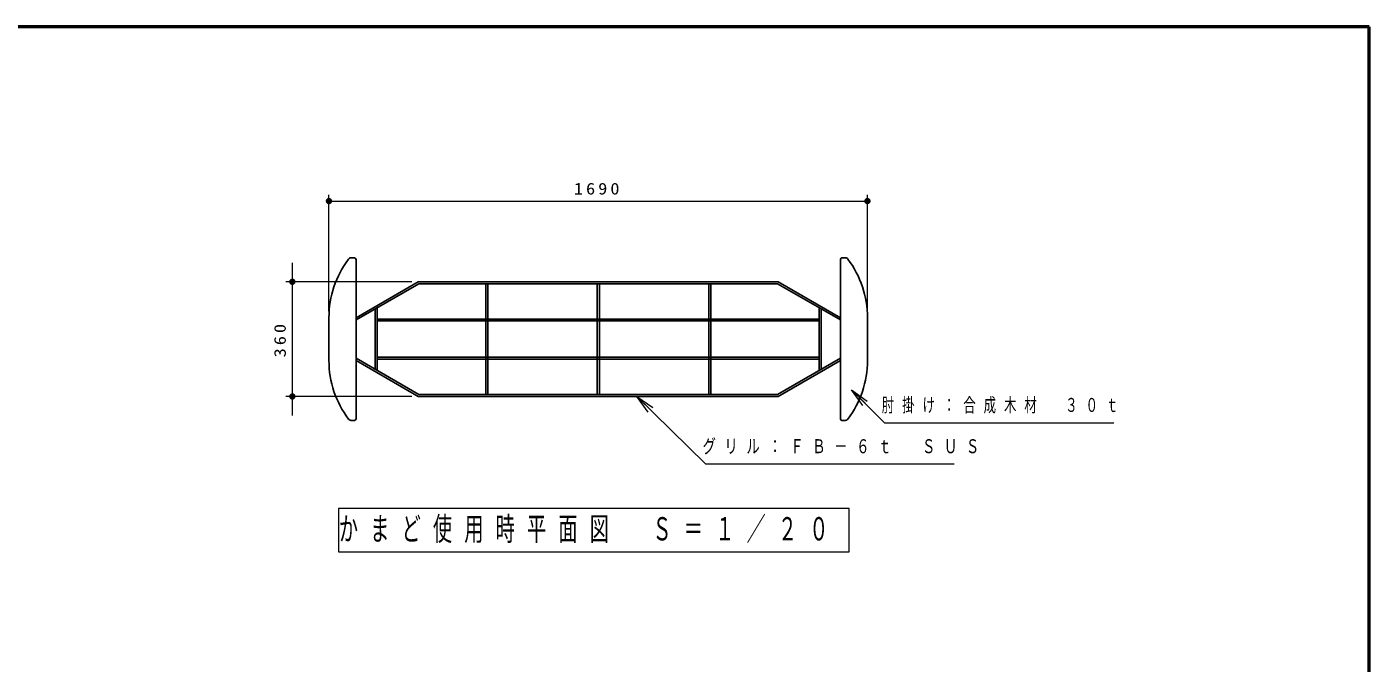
# Model space of a CAD drawing. Units: millimetres on the paper, scale 1:20. Extents: x -365 to 0, y -5 to 257.
# Drawn here: x -210.6 to 0, y 157.1 to 257 of the extents above; entities that cross this region are included whole.
import ezdxf

# ---------------------------------------------------------------- set-up
doc = ezdxf.new("R2010")
doc.units = ezdxf.units.MM
doc.layers.add('1_20', color=7, linetype='Continuous', lineweight=25)
doc.layers.add('NAKAMURA図枠', color=7, linetype='Continuous', lineweight=13)
doc.styles.add('ＭＳ ゴシック', font='')
doc.styles.get('ＭＳ ゴシック').set_extended_font_data('MS Gothic')

# ---------------------------------------------------------------- blocks, each defined once
blk = doc.blocks.new('filled_dot')
at = {"color": 0, "linetype": 'Continuous', "lineweight": -2, "const_width": 1.25}
blk.add_lwpolyline([(-0.625, 0, 1), (0.625, 0, 1)], format="xyb", close=True, dxfattribs=at)

msp = doc.modelspace()

# ---------------------------------------------------------------- linework, layer by layer
at = {"layer": '1_20', "lineweight": 13}
for p, q in [((-163.229, 212.353), (-163.229, 230.65)), ((-163.229, 229.65), (-78.729, 229.65)), ((-78.729, 212.353), (-78.729, 230.65)), ((-168.968, 195.978), (-168.968, 219.978)), ((-150.205, 216.978), (-169.968, 216.978)), ((-150.205, 198.978), (-169.968, 198.978)), ((-114.917, 198.978), (-112.773, 196.879)), ((-114.917, 198.978), (-112.423, 197.236)), ((-113.123, 196.522), (-114.917, 198.978)), ((-81.232, 200.024), (-79.104, 197.91)), ((-81.232, 200.024), (-78.752, 198.265)), ((-79.456, 197.555), (-81.232, 200.024)), ((-161.735, 181.397), (-161.735, 174.591)), ((-81.595, 181.397), (-161.735, 181.397)), ((-81.595, 174.591), (-81.595, 181.397)), ((-161.735, 174.591), (-81.595, 174.591))]:
    msp.add_line(p, q, dxfattribs=at)
at = {"layer": '1_20'}
for p, q in [((-159.229, 220.728), (-159.76, 220.728)), ((-158.979, 195.478), (-158.979, 220.478)), ((-158.979, 220.228), (-158.979, 220.078)), ((-82.979, 195.478), (-82.979, 220.478)), ((-82.978, 220.228), (-82.978, 220.078)), ((-82.729, 220.728), (-82.198, 220.728)), ((-163.229, 211.353), (-163.229, 204.603)), ((-78.729, 211.353), (-78.729, 204.603)), ((-159.229, 195.228), (-159.76, 195.228)), ((-158.979, 195.878), (-158.979, 195.728)), ((-82.978, 195.878), (-82.978, 195.728)), ((-82.729, 195.228), (-82.198, 195.228))]:
    msp.add_line(p, q, dxfattribs=at)
at = {"layer": '1_20', "color": 4}
for p, q in [((-149.205, 216.978), (-158.979, 211.335)), ((-120.979, 216.978), (-149.205, 216.978)), ((-120.979, 216.978), (-92.753, 216.978)), ((-92.753, 216.978), (-82.979, 211.335)), ((-149.125, 216.678), (-158.979, 210.988)), ((-120.979, 216.678), (-149.125, 216.678)), ((-138.629, 199.278), (-138.629, 216.678)), ((-138.279, 199.278), (-138.279, 216.678)), ((-121.129, 199.278), (-121.129, 216.678)), ((-120.979, 216.678), (-92.833, 216.678)), ((-120.779, 199.278), (-120.779, 216.678)), ((-103.629, 199.278), (-103.629, 216.678)), ((-103.279, 199.278), (-103.279, 216.678)), ((-92.833, 216.678), (-82.979, 210.988)), ((-155.679, 203.062), (-155.679, 212.893)), ((-86.279, 203.062), (-86.279, 212.893)), ((-155.979, 203.235), (-155.979, 212.72)), ((-120.979, 211.128), (-155.679, 211.128)), ((-120.979, 210.828), (-155.679, 210.828)), ((-120.979, 211.128), (-86.279, 211.128)), ((-120.979, 210.828), (-86.279, 210.828)), ((-85.979, 203.235), (-85.979, 212.72)), ((-149.125, 199.278), (-158.979, 204.967)), ((-149.205, 198.978), (-158.979, 204.621)), ((-120.979, 205.128), (-155.679, 205.128)), ((-120.979, 204.828), (-155.679, 204.828)), ((-120.979, 205.128), (-86.279, 205.128)), ((-120.979, 204.828), (-86.279, 204.828)), ((-92.833, 199.278), (-82.979, 204.967)), ((-92.753, 198.978), (-82.979, 204.621)), ((-120.979, 198.978), (-149.205, 198.978)), ((-120.979, 199.278), (-149.125, 199.278)), ((-120.979, 199.278), (-92.833, 199.278)), ((-120.979, 198.978), (-92.753, 198.978))]:
    msp.add_line(p, q, dxfattribs=at)
at = {"layer": '1_20', "lineweight": 13}
for points in [[(-114.917, 198.978), (-104.129, 188.417), (-65.129, 188.417)], [(-81.232, 200.024), (-76.039, 194.865), (-40.039, 194.865)]]:
    msp.add_lwpolyline(points, dxfattribs=at)
at = {"layer": '1_20'}
for centre, radius, start, end in [((-147.979, 211.353), 15.25, 143.00862, 180), ((-159.76, 220.228), 0.5, 90, 143.00862), ((-159.229, 220.478), 0.25, 0, 90), ((-82.729, 220.478), 0.25, 90, 180), ((-82.198, 220.228), 0.5, 36.99138, 90), ((-93.979, 211.353), 15.25, 0, 36.99138), ((-147.979, 204.603), 15.25, 180, 216.99138), ((-93.979, 204.603), 15.25, 323.00862, 0), ((-159.76, 195.728), 0.5, 216.99138, 270), ((-159.229, 195.478), 0.25, 270, 0), ((-82.729, 195.478), 0.25, 180, 270), ((-82.198, 195.728), 0.5, 270, 323.00862)]:
    msp.add_arc(centre, radius, start, end, dxfattribs=at)
at = {"layer": 'NAKAMURA図枠', "lineweight": 50}
for p, q in [((0, 257), (-365, 257)), ((0, 0), (0, 257))]:
    msp.add_line(p, q, dxfattribs=at)

# ---------------------------------------------------------------- block references
at = {"layer": '1_20', "lineweight": 13, "xscale": 0.4, "yscale": 0.4}
msp.add_blockref('filled_dot', (-163.229, 229.65), dxfattribs=at)
for p, rotation in [((-78.729, 229.65), 180), ((-168.968, 216.978), 90), ((-168.968, 198.978), 270)]:
    msp.add_blockref('filled_dot', p, dxfattribs=dict(at, rotation=rotation))

# ---------------------------------------------------------------- texts
at = {"layer": '1_20', "style": 'ＭＳ ゴシック'}
for s, insert, char_height, attachment_point in [('\\T1.33;\\W1.15;1690', (-120.979, 230.65), 1.833, 8), ('\\T1.64;\\W0.65;肘掛け：合成木材\u3000３０ｔ', (-76.479, 197.515), 2.199, 4), ('\\T1.64;\\W0.7;グリル：ＦＢ－６ｔ\u3000ＳＵＳ', (-104.607, 191.067), 2.199, 4), ('\\T1.64;\\W0.6;かまど使用時平面図\u3000Ｓ＝１／２０', (-161.665, 177.994), 3.666, 4)]:
    msp.add_mtext(s, dxfattribs=dict(at, insert=insert, char_height=char_height, attachment_point=attachment_point))
at = {"layer": '1_20', "insert": (-169.968, 207.978), "char_height": 1.833, "attachment_point": 8, "rotation": 90, "style": 'ＭＳ ゴシック'}
msp.add_mtext('\\T1.33;\\W1.15;360', dxfattribs=at)

doc.saveas('drawing.dxf')
